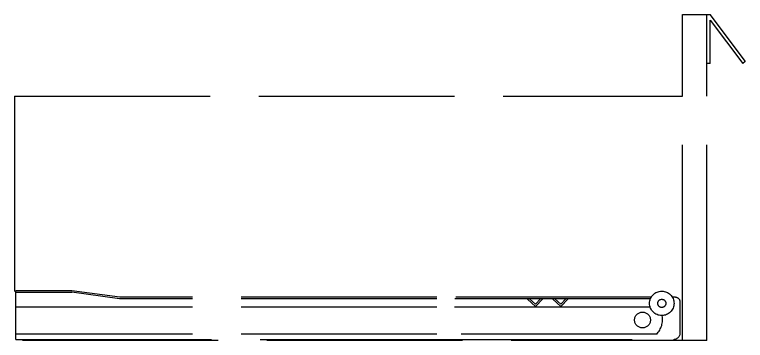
# Model space of a CAD drawing. Header units: millimetres. Extents: x -728 to 1441, y -1370 to 450.
# Drawn here: x -466.52 to -421.66, y -848.06 to -828.05 of the extents above; entities that cross this region are included whole.
import ezdxf

# ---------------------------------------------------------------- set-up
doc = ezdxf.new("R2010")
doc.units = ezdxf.units.MM
doc.linetypes.add('ACAD_ISO02W100', pattern=[15, 12, -3])
doc.layers.add('Linee da tratteggiare', color=9, linetype='ACAD_ISO02W100')

msp = doc.modelspace()

# ---------------------------------------------------------------- linework, layer by layer
at = {"layer": 'Linee da tratteggiare'}
for p, q in [((-425.519, -848.056), (-425.519, -828.055)), ((-423.816, -828.06), (-425.519, -828.06)), ((-424.019, -848.057), (-424.019, -828.055)), ((-421.659, -830.935), (-423.819, -828.055)), ((-423.819, -831.055), (-423.819, -828.398)), ((-423.819, -828.398), (-421.819, -831.055)), ((-423.823, -831.058), (-424.021, -831.058)), ((-421.664, -830.936), (-421.818, -831.052)), ((-466.519, -833.056), (-466.519, -848.056)), ((-466.519, -833.056), (-425.529, -833.056)), ((-466.455, -845.007), (-466.455, -847.996)), ((-462.997, -845.007), (-466.442, -845.007)), ((-462.997, -845.107), (-466.442, -845.107)), ((-460.074, -845.509), (-463.011, -845.106)), ((-460.067, -845.409), (-462.997, -845.007)), ((-440.603, -845.51), (-460.073, -845.509)), ((-440.603, -845.41), (-460.067, -845.409)), ((-427.443, -845.411), (-440.603, -845.41)), ((-427.49, -845.511), (-440.603, -845.51)), ((-434.548, -845.97), (-435.041, -845.525)), ((-434.551, -845.832), (-434.908, -845.51)), ((-434.23, -845.511), (-434.551, -845.832)), ((-434.091, -845.513), (-434.548, -845.97)), ((-432.99, -845.97), (-433.483, -845.525)), ((-432.993, -845.832), (-433.349, -845.511)), ((-432.672, -845.511), (-432.993, -845.832)), ((-432.533, -845.513), (-432.99, -845.97)), ((-425.983, -845.411), (-426.14, -845.411)), ((-440.603, -846.01), (-466.442, -846.008)), ((-427.506, -846.011), (-440.603, -846.01)), ((-425.661, -847.672), (-425.658, -845.652)), ((-424.027, -848.056), (-466.519, -848.056)), ((-466.442, -847.996), (-440.603, -847.996)), ((-440.603, -847.996), (-426.082, -847.996))]:
    msp.add_line(p, q, dxfattribs=at)
for points in [[(-425.986, -845.411, -0.354495), (-425.659, -845.653, 0.606196)], [(-426.76, -846.545, -0.237983), (-427.103, -847.666), (-440.603, -847.666)], [(-425.661, -847.668, -0.355381), (-426.082, -847.996, 0.990509)]]:
    msp.add_lwpolyline(points, format="xyb", dxfattribs=at)
msp.add_lwpolyline([(-440.603, -847.666), (-466.442, -847.666)], dxfattribs=at)
for centre, radius in [((-426.791, -845.783), 0.75), ((-426.791, -845.783), 0.25), ((-427.977, -846.806), 0.486)]:
    msp.add_circle(centre, radius, dxfattribs=at)

doc.saveas('drawing.dxf')
